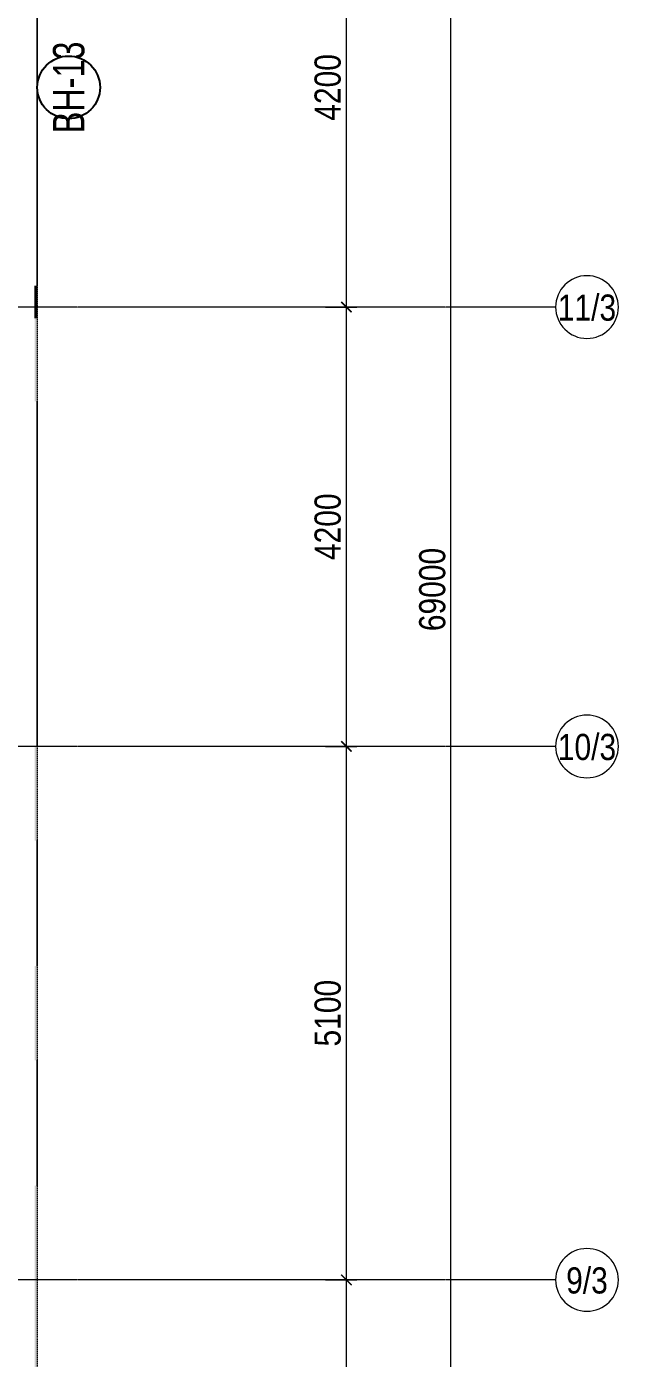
# Model space of a CAD drawing. Header units: millimetres. Extents: x -65509 to 912790, y 446 to 713294.
# Drawn here: x 257048 to 262705, y 154425 to 167156 of the extents above; entities that cross this region are included whole.
import ezdxf
from ezdxf.enums import TextEntityAlignment as Align

# ---------------------------------------------------------------- set-up
doc = ezdxf.new("R2010")
doc.units = ezdxf.units.MM
doc.linetypes.add('CENTER2', pattern=[28.575, 19.05, -3.175, 3.175, -3.175])
doc.linetypes.add('DASHED', pattern=[19.05, 12.7, -6.35])
doc.layers.get('Defpoints').update_dxf_attribs({"color": 250})
for name, color, linetype, lineweight in [('A-Wall-Open', 250, 'Continuous', 5), ('A-Wall_Материал_Газоблок_Контур', 250, 'Continuous', 0), ('АР_Витраж марка', 250, 'Continuous', 9), ('АР_Окна', 250, 'Continuous', 5), ('АР_Штриховка', 250, 'Continuous', 0), ('РД_Оси_100', 250, 'Continuous', 0), ('РД_Оси_размер', 250, 'Continuous', 0)]:
    doc.layers.add(name, color=color, linetype=linetype, lineweight=lineweight)
doc.layers.add('АР_Делит', color=250, linetype='Continuous', lineweight=0, plot=False)
doc.layers.add('РД_Витраж_проем', color=250, linetype='Continuous', lineweight=0, plot=False)
doc.styles.add('Arial_09', font='ARIALN.TTF', dxfattribs={"width": 0.9})
doc.styles.add('style1', font='ARIALN.TTF')
doc.styles.add('ккк', font='isocpeur.ttf', dxfattribs={"width": 0.85, "oblique": 15})
doc.dimstyles.new('Dim100_ареал', dxfattribs={"dimscale": 100, "dimtxt": 2.5, "dimasz": 1, "dimexe": 1, "dimexo": 1, "dimgap": 0.5, "dimtad": 1, "dimzin": 12, "dimdsep": 46, "dimtxsty": 'style1', "dimblk": 'ARCHTICK', "dimcen": 1, "dimdle": 1, "dimclrd": 256, "dimclre": 256, "dimaunit": 1, "dimadec": 0, "dimazin": 3, "dimtfac": 1, "dimtmove": 1, "dimatfit": 3, "dimldrblk": 'OPEN30', "dimfxl": 4, "dimfxlon": 1, "dimtolj": 1, "dimtzin": 0, "dimlwd": 9, "dimlwe": 9, "dimarcsym": 0})

# ---------------------------------------------------------------- blocks, each defined once
blk = doc.blocks.new('A-iden')
at = {"linetype": 'Continuous', "lineweight": 5}
blk.add_circle((0, -4), 3, dxfattribs=at)
at = {"color": 0, "linetype": 'Continuous', "lineweight": 20, "style": 'ккк', "width": 0.85}
blk.add_attdef('ID', text='', height=8, dxfattribs=at).set_placement((0.31, -3.85), align=Align.MIDDLE_CENTER)
blk = doc.blocks.new('_ArchTick')
at = {"color": 0, "linetype": 'ByBlock', "const_width": 0.15}
blk.add_lwpolyline([(-0.5, -0.5), (0.5, 0.5)], dxfattribs=at)
blk = doc.blocks.new('*D243')
at = {"layer": 'Defpoints', "color": 0, "transparency": 16777216}
for p in [(116910, 69000), (118910, 69000), (116910, 0)]:
    blk.add_point(p, dxfattribs=at)
at = {"layer": 'РД_Оси_размер', "color": 0, "lineweight": 5, "transparency": 16777216}
for p, q in [((118910, -100), (118910, 69100)), ((118710, 69000), (119010, 69000)), ((118710, 0), (119010, 0))]:
    blk.add_line(p, q, dxfattribs=at)
at = {"layer": 'РД_Оси_размер', "color": 0, "lineweight": 5, "transparency": 16777216, "xscale": 100, "yscale": 100, "zscale": 100}
for p, rotation in [((118910, 69000), 90), ((118910, 0), 270)]:
    blk.add_blockref('_ArchTick', p, dxfattribs=dict(at, rotation=rotation))
at = {"layer": 'РД_Оси_размер', "color": 0, "transparency": 16777216, "insert": (118732, 34500), "char_height": 250, "attachment_point": 5, "rotation": 90, "style": 'style1'}
blk.add_mtext('\\A1;69000', dxfattribs=at)
blk = doc.blocks.new('_Open30')
at = {"color": 0, "linetype": 'ByBlock', "lineweight": -2}
for p, q in [((-1, 0.27), (0, 0)), ((0, 0), (-1, -0.27)), ((0, 0), (-1, 0))]:
    blk.add_line(p, q, dxfattribs=at)
blk = doc.blocks.new('*D351')
at = {"layer": 'Defpoints', "color": 0, "transparency": 16777216}
for p in [(116910, 27900), (117910, 27900), (116910, 20700)]:
    blk.add_point(p, dxfattribs=at)
at = {"layer": 'РД_Оси_размер', "color": 0, "lineweight": 5, "transparency": 16777216}
for p, q in [((117710, 27900), (118010, 27900)), ((117910, 20600), (117910, 28000)), ((117710, 20700), (118010, 20700))]:
    blk.add_line(p, q, dxfattribs=at)
at = {"layer": 'РД_Оси_размер', "color": 0, "lineweight": 5, "transparency": 16777216, "xscale": 100, "yscale": 100, "zscale": 100}
for p, rotation in [((117910, 27900), 90), ((117910, 20700), 270)]:
    blk.add_blockref('_ArchTick', p, dxfattribs=dict(at, rotation=rotation))
at = {"layer": 'РД_Оси_размер', "color": 0, "transparency": 16777216, "insert": (117732, 24300), "char_height": 250, "attachment_point": 5, "rotation": 90, "style": 'style1'}
blk.add_mtext('\\A1;7200', dxfattribs=at)
blk = doc.blocks.new('*D352')
at = {"layer": 'Defpoints', "color": 0, "transparency": 16777216}
for p in [(116910, 33000), (117910, 33000), (116910, 27900)]:
    blk.add_point(p, dxfattribs=at)
at = {"layer": 'РД_Оси_размер', "color": 0, "lineweight": 5, "transparency": 16777216}
for p, q in [((117710, 33000), (118010, 33000)), ((117910, 27800), (117910, 33100)), ((117710, 27900), (118010, 27900))]:
    blk.add_line(p, q, dxfattribs=at)
at = {"layer": 'РД_Оси_размер', "color": 0, "lineweight": 5, "transparency": 16777216, "xscale": 100, "yscale": 100, "zscale": 100}
for p, rotation in [((117910, 33000), 90), ((117910, 27900), 270)]:
    blk.add_blockref('_ArchTick', p, dxfattribs=dict(at, rotation=rotation))
at = {"layer": 'РД_Оси_размер', "color": 0, "transparency": 16777216, "insert": (117732, 30450), "char_height": 250, "attachment_point": 5, "rotation": 90, "style": 'style1'}
blk.add_mtext('\\A1;5100', dxfattribs=at)
blk = doc.blocks.new('*D353')
at = {"layer": 'Defpoints', "color": 0, "transparency": 16777216}
for p in [(116910, 37200), (117910, 37200), (116910, 33000)]:
    blk.add_point(p, dxfattribs=at)
at = {"layer": 'РД_Оси_размер', "color": 0, "lineweight": 5, "transparency": 16777216}
for p, q in [((117710, 37200), (118010, 37200)), ((117910, 32900), (117910, 37300)), ((117710, 33000), (118010, 33000))]:
    blk.add_line(p, q, dxfattribs=at)
at = {"layer": 'РД_Оси_размер', "color": 0, "lineweight": 5, "transparency": 16777216, "xscale": 100, "yscale": 100, "zscale": 100}
for p, rotation in [((117910, 37200), 90), ((117910, 33000), 270)]:
    blk.add_blockref('_ArchTick', p, dxfattribs=dict(at, rotation=rotation))
at = {"layer": 'РД_Оси_размер', "color": 0, "transparency": 16777216, "insert": (117732, 35100), "char_height": 250, "attachment_point": 5, "rotation": 90, "style": 'style1'}
blk.add_mtext('\\A1;4200', dxfattribs=at)
blk = doc.blocks.new('*D354')
at = {"layer": 'Defpoints', "color": 0, "transparency": 16777216}
for p in [(116910, 41400), (117910, 41400), (116910, 37200)]:
    blk.add_point(p, dxfattribs=at)
at = {"layer": 'РД_Оси_размер', "color": 0, "lineweight": 5, "transparency": 16777216}
for p, q in [((117710, 41400), (118010, 41400)), ((117910, 37100), (117910, 41500)), ((117710, 37200), (118010, 37200))]:
    blk.add_line(p, q, dxfattribs=at)
at = {"layer": 'РД_Оси_размер', "color": 0, "lineweight": 5, "transparency": 16777216, "xscale": 100, "yscale": 100, "zscale": 100}
for p, rotation in [((117910, 41400), 90), ((117910, 37200), 270)]:
    blk.add_blockref('_ArchTick', p, dxfattribs=dict(at, rotation=rotation))
at = {"layer": 'РД_Оси_размер', "color": 0, "transparency": 16777216, "insert": (117732, 39300), "char_height": 250, "attachment_point": 5, "rotation": 90, "style": 'style1'}
blk.add_mtext('\\A1;4200', dxfattribs=at)
blk = doc.blocks.new('МаркаВитража1')
at = {"layer": 'Defpoints'}
blk.add_circle((0, 0), 3, dxfattribs=at)
at = {"color": 0, "linetype": 'ByBlock', "lineweight": -2, "style": 'Arial_09', "width": 0.9}
blk.add_attdef('АР-ОКНО:НАИМЕНОВАНИЕ', text='', height=3, dxfattribs=at).set_placement((0, 0), align=Align.MIDDLE)
blk = doc.blocks.new('СОШ_2200_АР_ОСИ_М100_28.05.24')
at = {"layer": 'АР_Делит', "color": 5, "linetype": 'DASHED'}
blk.add_lwpolyline([(114955, 135155), (114955, -355), (93595.036, -355), (93595.036, 13855), (94145, 13855), (94145, 68320), (66055, 68320), (66055, 13857.73), (83455, 13857.73), (83455, -355), (45245, -355), (45245, 13145), (44695, 13145), (44695, 26755), (45245, 26755), (45245, 68320), (20455, 68320), (20455, 26755), (27955, 26755), (27955, 13145), (-355, 13145), (-355, 100855), (37145, 100855), (37145, 129155)], dxfattribs=at)
at = {"layer": 'РД_Оси_100', "linetype": 'CENTER2'}
for p, q in [((119910, 37200), (94200, 37200)), ((119910, 33000), (94200, 33000)), ((119910, 27900), (94200, 27900))]:
    blk.add_line(p, q, dxfattribs=at)
at = {"layer": 'РД_Оси_100', "color": 0}
ref = blk.add_blockref('A-iden', (120210, 37600), dxfattribs=dict(at, xscale=-100, yscale=100, zscale=100))
ref.add_attrib('ID', '11/3', dxfattribs={"layer": '0', "linetype": 'Continuous', "height": 250, "style": 'style1'}).set_placement((120210, 37200), align=Align.MIDDLE)
ref = blk.add_blockref('A-iden', (120210, 33400), dxfattribs=dict(at, xscale=-100, yscale=100, zscale=100))
ref.add_attrib('ID', '10/3', dxfattribs={"layer": '0', "linetype": 'Continuous', "height": 250, "style": 'style1'}).set_placement((120210, 33000), align=Align.MIDDLE)
ref = blk.add_blockref('A-iden', (120210, 28300), dxfattribs=dict(at, xscale=-100, yscale=100, zscale=100))
ref.add_attrib('ID', '9/3', dxfattribs={"layer": '0', "linetype": 'Continuous', "height": 250, "style": 'style1'}).set_placement((120210, 27900), align=Align.MIDDLE)
at = {"layer": 'РД_Оси_размер'}
for base, p1, p2, picture, middle in [((118910, 69000), (116910, 0), (116910, 69000), '*D243', (118732.357, 34500)), ((117910, 41400), (116910, 37200), (116910, 41400), '*D354', (117732.357, 39300)), ((117910, 37200), (116910, 33000), (116910, 37200), '*D353', (117732.357, 35100)), ((117910, 33000), (116910, 27900), (116910, 33000), '*D352', (117732.357, 30450)), ((117910, 27900), (116910, 20700), (116910, 27900), '*D351', (117732.357, 24300))]:
    dim = blk.add_linear_dim(base=base, p1=p1, p2=p2, angle=90, dimstyle='Dim100_ареал', dxfattribs=at)
    dim.commit()
    dim.dimension.update_dxf_attribs({"geometry": picture, "text_midpoint": middle})

msp = doc.modelspace()

# ---------------------------------------------------------------- hatches: boundary and pattern name
at = {"layer": 'АР_Штриховка', "linetype": 'Continuous', "lineweight": 0}
h = msp.add_hatch(dxfattribs=at)
h.set_pattern_fill('_U', color=256, angle=-360, style=0, pattern_type=0)
h.set_pattern_definition([(360, (142195.1574, 127275.0729), (-2e-16, 1), [])])
h.paths.add_polyline_path([(257150.156, 168775.073), (257125.156, 168775.073), (257125.156, 168475.073), (257150.156, 168475.073)], flags=0)
h.paths.add_polyline_path([(257150.161, 164675.073), (257125.161, 164675.073), (257125.161, 164375.073), (257150.161, 164375.073)], flags=0)
h = msp.add_hatch(dxfattribs=at)
h.set_pattern_fill('_U', color=256, angle=-360, style=0, pattern_type=0)
h.set_pattern_definition([(360, (142195.1574, 127275.0729), (-4e-16, 1), [])])
h.paths.add_polyline_path([(257150.157, 164375.073), (257125.157, 164375.073), (257125.157, 163575.073), (257150.157, 163575.073)], flags=0)
h.paths.add_polyline_path([(257150.157, 160275.073), (257125.157, 160275.073), (257125.157, 159375.073), (257150.157, 159375.073)], flags=0)
h.paths.add_polyline_path([(257150.157, 158175.073), (257125.157, 158175.073), (257125.157, 157275.073), (257150.157, 157275.073)], flags=0)
h.paths.add_polyline_path([(257150.157, 156075.073), (257125.157, 156075.073), (257125.157, 154275.073), (257150.157, 154275.073)], flags=0)
h.paths.add_polyline_path([(257150.157, 150975.073), (257125.157, 150975.073), (257125.157, 150075.073), (257150.157, 150075.073)], flags=0)
h.paths.add_polyline_path([(257150.157, 148875.073), (257125.157, 148875.073), (257125.157, 147975.073), (257150.157, 147975.073)], flags=0)
h.paths.add_polyline_path([(257150.157, 146775.073), (257125.157, 146775.073), (257125.157, 144975.073), (257150.157, 144975.073)], flags=0)
h.paths.add_polyline_path([(257150.157, 141675.073), (257125.157, 141675.073), (257125.157, 140775.073), (257150.157, 140775.073)], flags=0)
h.paths.add_polyline_path([(257150.157, 139575.073), (257125.157, 139575.073), (257125.157, 138675.073), (257150.157, 138675.073)], flags=0)
h.paths.add_polyline_path([(257150.157, 137475.073), (257125.157, 137475.073), (257125.157, 135575.073), (257150.157, 135575.073)], flags=0)
h.paths.add_polyline_path([(257150.157, 132275.073), (257125.157, 132275.073), (257125.157, 131375.073), (257150.157, 131375.073)], flags=0)
h.paths.add_polyline_path([(257150.157, 130175.073), (257125.157, 130175.073), (257125.157, 129275.073), (257150.157, 129275.073)], flags=0)
h.paths.add_polyline_path([(257150.157, 128075.073), (257125.157, 128075.073), (257125.157, 126945.073), (257150.157, 126920.073)], flags=0)

# ---------------------------------------------------------------- linework, layer by layer
at = {"layer": 'A-Wall-Open', "linetype": 'Continuous', "lineweight": 5}
msp.add_line((257150.156, 168475.073), (257150.161, 164675.073), dxfattribs=at)
at = {"layer": 'A-Wall_Материал_Газоблок_Контур', "linetype": 'Continuous', "lineweight": 0}
for p, q in [((257150.157, 160275.073), (257150.157, 163575.073)), ((257150.157, 158175.073), (257150.157, 159375.073)), ((257150.157, 156075.073), (257150.157, 157275.073))]:
    msp.add_line(p, q, dxfattribs=at)
at = {"layer": 'АР_Окна', "linetype": 'Continuous', "lineweight": 5}
for p, q in [((257150.157, 163575.073), (257150.157, 160275.073)), ((257150.157, 159375.073), (257150.157, 158175.073)), ((257150.157, 157275.073), (257150.157, 156075.073))]:
    msp.add_line(p, q, dxfattribs=at)
at = {"layer": 'РД_Витраж_проем', "linetype": 'Continuous', "lineweight": 0}
msp.add_line((257150.161, 164675.073), (257150.156, 168475.073), dxfattribs=at)

# ---------------------------------------------------------------- block references
at = {"layer": 'АР_Витраж марка', "linetype": 'Continuous', "lineweight": 9, "xscale": 100, "yscale": 100, "zscale": 100, "rotation": 90}
msp.add_blockref('МаркаВитража1', (257450.158, 166575.073), dxfattribs=at).add_auto_attribs({'АР-ОКНО:НАИМЕНОВАНИЕ': 'ВН-13'})
at = {"layer": 'РД_Оси_100'}
msp.add_blockref('СОШ_2200_АР_ОСИ_М100_28.05.24', (142195.157, 127275.073), dxfattribs=at)

doc.saveas('drawing.dxf')
